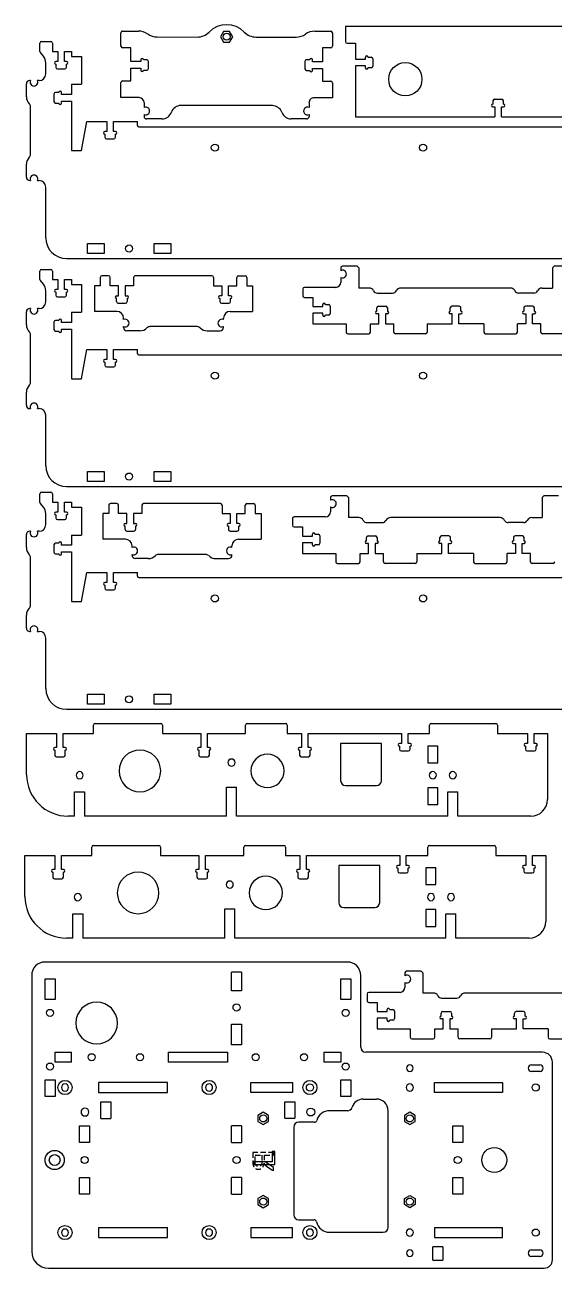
# Model space of a CAD drawing. Header units: millimetres. Extents: x 150 to 1661, y 181 to 1681.
# Drawn here: x 150 to 785, y 181 to 1672 of the extents above; entities that cross this region are included whole.
import ezdxf

# ---------------------------------------------------------------- set-up
doc = ezdxf.new("R2010")
doc.units = ezdxf.units.MM
doc.linetypes.add('HIDDEN', pattern=[9.525, 6.35, -3.175])
doc.layers.get('0').update_dxf_attribs({"color": 253, "lineweight": 70, "true_color": 0x8faf8f})
doc.layers.add('Hidden', color=48, linetype='HIDDEN', lineweight=70, true_color=0x483a05)

msp = doc.modelspace()

# ---------------------------------------------------------------- linework, layer by layer
at = {"color": 48, "lineweight": -3, "true_color": 0x483a05}
for p, q in [((901.7, 1670.2), (534.7, 1670.2)), ((534.7, 1670.2), (534.7, 1652.2)), ((265.2, 1646.8), (265.2, 1662.8)), ((267.2, 1664.8), (286.2, 1664.8)), ((308.8, 1657.8), (356.9, 1657.7)), ((388.5, 1664.4), (384.8, 1658.1)), ((384.8, 1658.1), (388.5, 1651.7)), ((395.8, 1664.4), (388.5, 1664.4)), ((399.5, 1658.1), (395.8, 1664.4)), ((395.8, 1651.7), (399.5, 1658.1)), ((427.4, 1657.7), (475.5, 1657.7)), ((498.2, 1664.6), (517.2, 1664.6)), ((519.2, 1662.6), (519.2, 1646.6)), ((277.2, 1644.8), (267.2, 1644.8)), ((277.2, 1628.2), (277.2, 1644.8)), ((388.5, 1651.7), (395.8, 1651.7)), ((517.2, 1644.6), (507.2, 1644.6)), ((507.2, 1644.6), (507.2, 1628)), ((536.7, 1650.2), (546.7, 1650.2)), ((546.7, 1650.2), (546.7, 1631.1)), ((289.2, 1628.2), (277.2, 1628.2)), ((289.2, 1630.5), (289.2, 1628.2)), ((296.2, 1630.5), (292.4, 1630.5)), ((298.2, 1619.8), (298.2, 1628.5)), ((486.2, 1628.4), (486.2, 1619.7)), ((492, 1630.4), (488.2, 1630.4)), ((495.2, 1628), (495.2, 1630.4)), ((507.2, 1628), (495.2, 1628)), ((546.7, 1631.1), (558.7, 1631.1)), ((558.7, 1631.1), (558.7, 1633.5)), ((561.9, 1633.5), (565.7, 1633.5)), ((567.7, 1631.5), (567.7, 1622.8)), ((277.2, 1620.2), (289.2, 1620.2)), ((277.2, 1605), (277.2, 1620.2)), ((289.2, 1620.2), (289.2, 1617.8)), ((292.4, 1617.8), (296.2, 1617.8)), ((488.2, 1617.7), (492, 1617.7)), ((495.2, 1617.7), (495.2, 1620)), ((495.2, 1620), (507.2, 1620)), ((507.2, 1620), (507.2, 1604.9)), ((558.7, 1623.1), (546.7, 1623.1)), ((546.7, 1623.1), (546.7, 1562)), ((558.7, 1620.8), (558.7, 1623.1)), ((565.7, 1620.8), (561.9, 1620.8)), ((265.1, 1585), (265.2, 1603)), ((267.2, 1605), (277.2, 1605)), ((507.2, 1604.9), (517.2, 1604.9)), ((519.2, 1602.9), (519.1, 1584.9)), ((287.1, 1585), (265.1, 1585)), ((519.1, 1584.9), (497.1, 1584.9)), ((711.8, 1581), (711.8, 1577.2)), ((713.8, 1583), (722.5, 1583)), ((724.5, 1577.2), (724.5, 1581)), ((293.1, 1579), (293.1, 1573.2)), ((447.1, 1575.4), (337.1, 1575.5)), ((491.1, 1578.9), (491.1, 1573.1)), ((711.8, 1574), (714.2, 1574)), ((714.2, 1574), (714.2, 1562)), ((722.2, 1574), (724.5, 1574)), ((722.2, 1562), (722.2, 1574)), ((293.1, 1564.8), (293.1, 1562.5)), ((314.5, 1559.5), (296.1, 1559.5)), ((488.1, 1559.4), (469.7, 1559.4)), ((491.1, 1564.7), (491.1, 1562.4)), ((546.7, 1562), (714.2, 1562)), ((722.2, 1562), (889.7, 1562)), ((529.2, 1380.8), (529.2, 1377.4)), ((548.7, 1382.8), (531.2, 1382.8)), ((548.7, 1382.8), (550.7, 1380.8)), ((550.7, 1380.8), (550.7, 1356.6)), ((783.3, 1380.8), (785.3, 1382.8)), ((783.3, 1380.8), (783.3, 1356.6)), ((802.9, 1382.8), (785.3, 1382.8)), ((240.4, 1359.3), (233.4, 1359.3)), ((233.4, 1359.3), (233.4, 1328.6)), ((240.4, 1369.3), (240.4, 1359.3)), ((250.4, 1371.3), (242.4, 1371.3)), ((252.4, 1359.3), (252.4, 1369.3)), ((262.4, 1359.3), (252.4, 1359.3)), ((262.4, 1347.3), (262.4, 1359.3)), ((280.4, 1359.3), (270.4, 1359.3)), ((270.4, 1359.3), (270.4, 1347.3)), ((280.4, 1369.3), (280.4, 1359.3)), ((374.5, 1371.3), (282.4, 1371.3)), ((376.5, 1369.3), (376.5, 1359.3)), ((376.5, 1359.3), (386.5, 1359.3)), ((386.5, 1359.3), (386.5, 1347.3)), ((394.5, 1359.3), (404.5, 1359.3)), ((394.5, 1347.3), (394.5, 1359.3)), ((404.5, 1359.3), (404.5, 1369.3)), ((406.5, 1371.3), (414.4, 1371.3)), ((416.4, 1369.3), (416.4, 1359.3)), ((416.4, 1359.3), (423.4, 1359.3)), ((423.4, 1359.3), (423.4, 1328.6)), ((523.2, 1357.4), (485.5, 1357.4)), ((529.2, 1369.4), (529.2, 1363.4)), ((260.1, 1347.3), (262.4, 1347.3)), ((260.1, 1340.3), (260.1, 1344.1)), ((270.4, 1347.3), (272.8, 1347.3)), ((272.8, 1344.1), (272.8, 1340.3)), ((386.5, 1347.3), (384.1, 1347.3)), ((384.1, 1344.1), (384.1, 1340.3)), ((396.8, 1347.3), (394.5, 1347.3)), ((396.8, 1340.3), (396.8, 1344.1)), ((483.5, 1355.4), (483.5, 1347.4)), ((485.5, 1345.4), (495.5, 1345.4)), ((495.5, 1345.4), (495.5, 1334.4)), ((563.2, 1356.6), (550.7, 1356.6)), ((573, 1350.6), (591.4, 1350.6)), ((732.8, 1356.6), (601.2, 1356.6)), ((761, 1350.6), (742.6, 1350.6)), ((770.8, 1356.6), (783.3, 1356.6)), ((260.4, 1328.6), (233.4, 1328.6)), ((262.1, 1338.3), (270.8, 1338.3)), ((386.1, 1338.3), (394.8, 1338.3)), ((396.4, 1328.6), (423.4, 1328.6)), ((495.5, 1334.4), (507.5, 1334.4)), ((507.5, 1334.4), (507.5, 1336.8)), ((510.7, 1336.8), (514.5, 1336.8)), ((516.5, 1334.8), (516.5, 1326.1)), ((572.4, 1328.9), (572.4, 1332.7)), ((574.4, 1334.7), (583.1, 1334.7)), ((585.1, 1332.7), (585.1, 1328.9)), ((660.7, 1328.9), (660.7, 1332.7)), ((671.4, 1334.7), (662.7, 1334.7)), ((673.4, 1328.9), (673.4, 1332.7)), ((748.9, 1332.7), (748.9, 1328.9)), ((759.6, 1334.7), (750.9, 1334.7)), ((761.6, 1328.9), (761.6, 1332.7)), ((268.4, 1318.7), (268.4, 1320.6)), ((388.4, 1318.7), (388.4, 1320.6)), ((507.5, 1326.4), (495.5, 1326.4)), ((495.5, 1326.4), (495.5, 1313.7)), ((495.5, 1313.7), (535.5, 1313.7)), ((507.5, 1324.1), (507.5, 1326.4)), ((514.5, 1324.1), (510.7, 1324.1)), ((535.5, 1313.7), (535.5, 1303.7)), ((564.8, 1303.7), (564.8, 1313.7)), ((564.8, 1313.7), (574.8, 1313.7)), ((574.8, 1325.7), (572.4, 1325.7)), ((574.8, 1313.7), (574.8, 1325.7)), ((585.1, 1325.7), (582.8, 1325.7)), ((582.8, 1325.7), (582.8, 1313.7)), ((582.8, 1313.7), (583.3, 1313.7)), ((583.3, 1313.7), (592.8, 1313.7)), ((592.8, 1303.7), (592.8, 1313.7)), ((633, 1313.7), (633, 1303.7)), ((633, 1313.7), (663, 1313.7)), ((663, 1325.7), (660.7, 1325.7)), ((663, 1313.7), (663, 1325.7)), ((671, 1325.7), (673.4, 1325.7)), ((671, 1313.7), (671, 1325.7)), ((701, 1313.7), (671, 1313.7)), ((701, 1313.7), (701, 1303.7)), ((741.2, 1303.7), (741.2, 1313.7)), ((750.7, 1313.7), (741.2, 1313.7)), ((748.9, 1325.7), (751.2, 1325.7)), ((751.2, 1313.7), (750.7, 1313.7)), ((751.2, 1325.7), (751.2, 1313.7)), ((759.2, 1325.7), (761.6, 1325.7)), ((759.2, 1313.7), (759.2, 1325.7)), ((769.2, 1313.7), (759.2, 1313.7)), ((769.2, 1303.7), (769.2, 1313.7)), ((268.4, 1309.3), (268.4, 1310.3)), ((288, 1305.3), (272.4, 1305.3)), ((356.9, 1310.3), (300, 1310.3)), ((368.9, 1305.3), (384.4, 1305.3)), ((388.4, 1309.3), (388.4, 1310.3)), ((537.5, 1301.7), (562.8, 1301.7)), ((631, 1301.7), (594.8, 1301.7)), ((703, 1301.7), (739.2, 1301.7)), ((796.5, 1301.7), (771.2, 1301.7)), ((516.8, 1105.3), (516.8, 1102)), ((536.4, 1107.3), (518.8, 1107.3)), ((536.4, 1107.3), (538.4, 1105.3)), ((538.4, 1105.3), (538.4, 1081.2)), ((770.9, 1105.3), (772.9, 1107.3)), ((770.9, 1105.3), (770.9, 1081.2)), ((790.5, 1107.3), (772.9, 1107.3)), ((250.6, 1096.1), (250.6, 1086.1)), ((260.5, 1098.1), (252.6, 1098.1)), ((262.5, 1086.1), (262.5, 1096.1)), ((290.5, 1096.1), (290.5, 1086.1)), ((384.6, 1098.1), (292.5, 1098.1)), ((386.6, 1096.1), (386.6, 1086.1)), ((414.6, 1086.1), (414.6, 1096.1)), ((416.6, 1098.1), (424.6, 1098.1)), ((426.6, 1096.1), (426.6, 1086.1)), ((516.8, 1094), (516.8, 1088)), ((250.6, 1086.1), (243.6, 1086.1)), ((243.6, 1086.1), (243.6, 1055.4)), ((272.5, 1086.1), (262.5, 1086.1)), ((270.2, 1074.1), (272.5, 1074.1)), ((272.5, 1074.1), (272.5, 1086.1)), ((290.5, 1086.1), (280.5, 1086.1)), ((280.5, 1086.1), (280.5, 1074.1)), ((280.5, 1074.1), (282.9, 1074.1)), ((386.6, 1086.1), (396.6, 1086.1)), ((396.6, 1074.1), (394.3, 1074.1)), ((396.6, 1086.1), (396.6, 1074.1)), ((404.6, 1086.1), (414.6, 1086.1)), ((404.6, 1074.1), (404.6, 1086.1)), ((407, 1074.1), (404.6, 1074.1)), ((426.6, 1086.1), (433.6, 1086.1)), ((433.6, 1086.1), (433.6, 1055.4)), ((471.1, 1080), (471.1, 1072)), ((510.8, 1082), (473.1, 1082)), ((550.8, 1081.2), (538.4, 1081.2)), ((560.6, 1075.2), (579, 1075.2)), ((720.4, 1081.2), (588.8, 1081.2)), ((748.6, 1075.2), (730.2, 1075.2)), ((758.4, 1081.2), (770.9, 1081.2)), ((270.2, 1067.1), (270.2, 1070.9)), ((272.2, 1065.1), (280.9, 1065.1)), ((282.9, 1070.9), (282.9, 1067.1)), ((394.3, 1070.9), (394.3, 1067.1)), ((396.3, 1065.1), (405, 1065.1)), ((407, 1067.1), (407, 1070.9)), ((473.1, 1070), (483.1, 1070)), ((483.1, 1070), (483.1, 1059)), ((483.1, 1059), (495.1, 1059)), ((495.1, 1059), (495.1, 1061.3)), ((498.3, 1061.3), (502.1, 1061.3)), ((504.1, 1059.3), (504.1, 1050.6)), ((562, 1059.3), (570.7, 1059.3)), ((659, 1059.3), (650.3, 1059.3)), ((747.2, 1059.3), (738.5, 1059.3)), ((270.6, 1055.4), (243.6, 1055.4)), ((278.6, 1045.4), (278.6, 1047.4)), ((398.6, 1045.4), (398.6, 1047.4)), ((406.6, 1055.4), (433.6, 1055.4)), ((495.1, 1051), (483.1, 1051)), ((483.1, 1051), (483.1, 1038.3)), ((495.1, 1048.6), (495.1, 1051)), ((502.1, 1048.6), (498.3, 1048.6)), ((560, 1053.5), (560, 1057.3)), ((562.4, 1050.3), (560, 1050.3)), ((562.4, 1038.3), (562.4, 1050.3)), ((572.7, 1050.3), (570.4, 1050.3)), ((570.4, 1050.3), (570.4, 1038.3)), ((572.7, 1057.3), (572.7, 1053.5)), ((648.3, 1053.5), (648.3, 1057.3)), ((650.6, 1050.3), (648.3, 1050.3)), ((650.6, 1038.3), (650.6, 1050.3)), ((658.6, 1050.3), (661, 1050.3)), ((658.6, 1038.3), (658.6, 1050.3)), ((661, 1053.5), (661, 1057.3)), ((736.5, 1057.3), (736.5, 1053.5)), ((736.5, 1050.3), (738.8, 1050.3)), ((738.8, 1050.3), (738.8, 1038.3)), ((746.8, 1050.3), (749.2, 1050.3)), ((746.8, 1038.3), (746.8, 1050.3)), ((749.2, 1053.5), (749.2, 1057.3)), ((278.6, 1036.1), (278.6, 1037.1)), ((298.1, 1032.1), (282.6, 1032.1)), ((367, 1037.1), (310.1, 1037.1)), ((379.1, 1032.1), (394.6, 1032.1)), ((398.6, 1036.1), (398.6, 1037.1)), ((483.1, 1038.3), (523.1, 1038.3)), ((523.1, 1038.3), (523.1, 1028.3)), ((552.4, 1028.3), (552.4, 1038.3)), ((552.4, 1038.3), (562.4, 1038.3)), ((570.4, 1038.3), (570.9, 1038.3)), ((570.9, 1038.3), (580.4, 1038.3)), ((580.4, 1028.3), (580.4, 1038.3)), ((620.6, 1038.3), (620.6, 1028.3)), ((620.6, 1038.3), (650.6, 1038.3)), ((688.6, 1038.3), (658.6, 1038.3)), ((688.6, 1038.3), (688.6, 1028.3)), ((728.8, 1028.3), (728.8, 1038.3)), ((738.3, 1038.3), (728.8, 1038.3)), ((738.8, 1038.3), (738.3, 1038.3)), ((756.8, 1038.3), (746.8, 1038.3)), ((756.8, 1028.3), (756.8, 1038.3)), ((525.1, 1026.3), (550.4, 1026.3)), ((618.6, 1026.3), (582.4, 1026.3)), ((690.6, 1026.3), (726.8, 1026.3)), ((784.1, 1026.3), (758.8, 1026.3)), ((152, 822.4), (188, 822.4)), ((152, 773.1), (152, 822.4)), ((188, 822.4), (188, 805.4)), ((196, 822.4), (232.3, 822.4)), ((196, 805.4), (196, 822.4)), ((232.3, 822.4), (232.3, 832.3)), ((234.3, 834.3), (313, 834.3)), ((315, 832.3), (315, 822.4)), ((315, 822.4), (361, 822.4)), ((361, 822.4), (361, 805.4)), ((369, 822.4), (415, 822.4)), ((369, 805.4), (369, 822.4)), ((415, 822.4), (415, 832.4)), ((417, 834.4), (463, 834.4)), ((465, 832.4), (465, 822.4)), ((465, 822.4), (482, 822.4)), ((482, 822.4), (482, 805.4)), ((490, 822.4), (602, 822.4)), ((490, 805.4), (490, 822.4)), ((602, 822.4), (602, 810.4)), ((610, 822.4), (635.8, 822.4)), ((610, 810.4), (610, 822.4)), ((635.8, 822.4), (635.8, 832.4)), ((637.8, 834.4), (715.3, 834.4)), ((717.3, 832.4), (717.3, 822.4)), ((717.3, 822.4), (753.3, 822.4)), ((753.3, 822.4), (753.3, 810.4)), ((761.3, 822.4), (777.3, 822.4)), ((761.3, 810.4), (761.3, 822.4)), ((777.3, 822.4), (777.3, 743.1)), ((188, 805.4), (185.7, 805.4)), ((198.4, 805.4), (196, 805.4)), ((361, 805.4), (358.7, 805.4)), ((371.4, 805.4), (369, 805.4)), ((482, 805.4), (479.7, 805.4)), ((492.4, 805.4), (490, 805.4)), ((529, 810.2), (529, 765.8)), ((578, 810.2), (529, 810.2)), ((578, 765.8), (578, 810.2)), ((602, 810.4), (599.7, 810.4)), ((599.7, 807.2), (599.7, 803.4)), ((612.4, 810.4), (610, 810.4)), ((612.4, 803.4), (612.4, 807.2)), ((633.7, 807.3), (633.7, 787.3)), ((645.7, 807.3), (633.7, 807.3)), ((645.7, 787.3), (645.7, 807.3)), ((753.3, 810.4), (750.9, 810.4)), ((750.9, 807.2), (750.9, 803.4)), ((763.6, 810.4), (761.3, 810.4)), ((763.6, 803.4), (763.6, 807.2)), ((185.7, 802.2), (185.7, 796.4)), ((187.7, 794.4), (196.4, 794.4)), ((198.4, 796.4), (198.4, 802.2)), ((358.7, 802.2), (358.7, 796.4)), ((360.7, 794.4), (369.4, 794.4)), ((371.4, 796.4), (371.4, 802.2)), ((479.7, 802.2), (479.7, 796.4)), ((481.7, 794.4), (490.4, 794.4)), ((492.4, 796.4), (492.4, 802.2)), ((601.7, 801.4), (610.4, 801.4)), ((752.9, 801.4), (761.6, 801.4)), ((633.7, 787.3), (645.7, 787.3)), ((209.7, 723.1), (209.7, 752.4)), ((209.7, 752.4), (221.7, 752.4)), ((221.7, 752.4), (221.7, 723.1)), ((392, 723.1), (392, 758.1)), ((392, 758.1), (404, 758.1)), ((404, 723.1), (404, 758.1)), ((535, 759.8), (572, 759.8)), ((633.7, 757.3), (633.7, 737.3)), ((645.7, 757.3), (633.7, 757.3)), ((645.7, 737.3), (645.7, 757.3)), ((657.7, 723.1), (657.7, 752.4)), ((657.7, 752.4), (669.7, 752.4)), ((669.7, 723.1), (669.7, 752.4)), ((633.7, 737.3), (645.7, 737.3)), ((209.7, 723.1), (202, 723.1)), ((392, 723.1), (221.7, 723.1)), ((657.7, 723.1), (404, 723.1)), ((757.3, 723.1), (669.7, 723.1)), ((230.2, 676.1), (230.2, 686)), ((232.2, 688), (310.9, 688)), ((312.9, 686), (312.9, 676.1)), ((412.9, 676.1), (412.9, 686.1)), ((414.9, 688.1), (460.9, 688.1)), ((462.9, 686.1), (462.9, 676.1)), ((633.7, 676.1), (633.7, 686.1)), ((635.7, 688.1), (713.2, 688.1)), ((715.2, 686.1), (715.2, 676.1)), ((149.9, 676.1), (185.9, 676.1)), ((149.9, 626.8), (149.9, 676.1)), ((185.9, 676.1), (185.9, 659.1)), ((193.9, 676.1), (230.2, 676.1)), ((193.9, 659.1), (193.9, 676.1)), ((312.9, 676.1), (358.9, 676.1)), ((358.9, 676.1), (358.9, 659.1)), ((366.9, 676.1), (412.9, 676.1)), ((366.9, 659.1), (366.9, 676.1)), ((462.9, 676.1), (479.9, 676.1)), ((479.9, 676.1), (479.9, 659.1)), ((487.9, 676.1), (599.9, 676.1)), ((487.9, 659.1), (487.9, 676.1)), ((599.9, 676.1), (599.9, 664.1)), ((607.9, 676.1), (633.7, 676.1)), ((607.9, 664.1), (607.9, 676.1)), ((715.2, 676.1), (751.2, 676.1)), ((751.2, 676.1), (751.2, 664.1)), ((759.2, 676.1), (775.2, 676.1)), ((759.2, 664.1), (759.2, 676.1)), ((775.2, 676.1), (775.2, 596.8)), ((185.9, 659.1), (183.5, 659.1)), ((196.2, 659.1), (193.9, 659.1)), ((358.9, 659.1), (356.5, 659.1)), ((369.2, 659.1), (366.9, 659.1)), ((479.9, 659.1), (477.6, 659.1)), ((490.3, 659.1), (487.9, 659.1)), ((526.9, 663.9), (526.9, 619.5)), ((575.9, 663.9), (526.9, 663.9)), ((575.9, 619.5), (575.9, 663.9)), ((599.9, 664.1), (597.6, 664.1)), ((597.6, 660.9), (597.6, 657.1)), ((610.3, 664.1), (607.9, 664.1)), ((610.3, 657.1), (610.3, 660.9)), ((631.5, 661), (631.5, 641)), ((643.5, 661), (631.5, 661)), ((643.5, 641), (643.5, 661)), ((751.2, 664.1), (748.8, 664.1)), ((748.8, 660.9), (748.8, 657.1)), ((761.5, 664.1), (759.2, 664.1)), ((761.5, 657.1), (761.5, 660.9)), ((183.5, 655.9), (183.5, 650.1)), ((185.5, 648.1), (194.2, 648.1)), ((196.2, 650.1), (196.2, 655.9)), ((356.5, 655.9), (356.5, 650.1)), ((358.5, 648.1), (367.2, 648.1)), ((369.2, 650.1), (369.2, 655.9)), ((477.6, 655.9), (477.6, 650.1)), ((479.6, 648.1), (488.3, 648.1)), ((490.3, 650.1), (490.3, 655.9)), ((599.6, 655.1), (608.3, 655.1)), ((750.8, 655.1), (759.5, 655.1)), ((631.5, 641), (643.5, 641)), ((389.9, 576.8), (389.9, 611.8)), ((389.9, 611.8), (401.9, 611.8)), ((401.9, 576.8), (401.9, 611.8)), ((532.9, 613.5), (569.9, 613.5)), ((207.5, 576.8), (207.5, 606.2)), ((207.5, 606.2), (219.5, 606.2)), ((219.5, 606.2), (219.5, 576.8)), ((631.5, 611), (631.5, 591)), ((643.5, 611), (631.5, 611)), ((643.5, 591), (643.5, 611)), ((655.5, 576.8), (655.5, 606.2)), ((655.5, 606.2), (667.5, 606.2)), ((667.5, 576.8), (667.5, 606.2)), ((631.5, 591), (643.5, 591)), ((207.5, 576.8), (199.9, 576.8)), ((389.9, 576.8), (219.5, 576.8)), ((655.5, 576.8), (401.9, 576.8)), ((755.2, 576.8), (667.5, 576.8)), ((537.1, 548.2), (174.1, 548.2)), ((625.9, 537.1), (608.3, 537.1)), ((625.9, 537.1), (627.9, 535.1)), ((158.1, 532.2), (158.1, 201)), ((174.1, 503.2), (174.1, 528.2)), ((174.1, 528.2), (186.1, 528.2)), ((186.1, 528.2), (186.1, 503.2)), ((398.1, 513.7), (398.1, 536.2)), ((410.1, 536.2), (398.1, 536.2)), ((410.1, 536.2), (410.1, 513.7)), ((529.1, 503.2), (529.1, 528.2)), ((529.1, 528.2), (541.1, 528.2)), ((541.1, 528.2), (541.1, 503.2)), ((553.1, 446), (553.1, 532.2)), ((606.3, 535.1), (606.3, 531.8)), ((606.3, 523.8), (606.3, 517.8)), ((627.9, 535.1), (627.9, 511)), ((410.1, 513.7), (398.1, 513.7)), ((560.7, 509.8), (560.7, 501.8)), ((600.3, 511.8), (562.7, 511.8)), ((640.4, 511), (627.9, 511)), ((810, 511), (678.4, 511)), ((186.1, 503.2), (174.1, 503.2)), ((541.1, 503.2), (529.1, 503.2)), ((562.7, 499.8), (572.7, 499.8)), ((572.7, 499.8), (572.7, 488.8)), ((650.2, 505), (668.6, 505)), ((572.7, 488.8), (584.7, 488.8)), ((584.7, 480.8), (572.7, 480.8)), ((572.7, 480.8), (572.7, 468)), ((584.7, 488.8), (584.7, 491.1)), ((584.7, 478.4), (584.7, 480.8)), ((587.9, 491.1), (591.7, 491.1)), ((591.7, 478.4), (587.9, 478.4)), ((593.7, 489.1), (593.7, 480.4)), ((649.6, 483.2), (649.6, 487)), ((652, 480), (649.6, 480)), ((651.6, 489), (660.3, 489)), ((652, 468), (652, 480)), ((662.3, 480), (660, 480)), ((660, 480), (660, 468)), ((662.3, 487), (662.3, 483.2)), ((737.8, 483.2), (737.8, 487)), ((740.2, 480), (737.8, 480)), ((748.5, 489), (739.8, 489)), ((740.2, 468), (740.2, 480)), ((748.2, 480), (750.5, 480)), ((748.2, 468), (748.2, 480)), ((750.5, 483.2), (750.5, 487)), ((398.1, 448.7), (398.1, 473.7)), ((398.1, 473.7), (410.1, 473.7)), ((410.1, 473.7), (410.1, 448.7)), ((572.7, 468), (612.7, 468)), ((612.7, 468), (612.7, 458)), ((642, 458), (642, 468)), ((642, 468), (652, 468)), ((660, 468), (660.5, 468)), ((660.5, 468), (670, 468)), ((670, 458), (670, 468)), ((710.2, 468), (710.2, 458)), ((710.2, 468), (740.2, 468)), ((778.2, 468), (748.2, 468)), ((778.2, 468), (778.2, 458)), ((410.1, 448.7), (398.1, 448.7)), ((614.7, 456), (640, 456)), ((708.2, 456), (672, 456)), ((780.2, 456), (816.4, 456)), ((186.1, 428), (186.1, 440)), ((186.1, 440), (206.1, 440)), ((206.1, 428), (206.1, 440)), ((322.1, 440), (322.1, 428)), ((322.1, 440), (393.1, 440)), ((393.1, 440), (393.1, 428)), ((509.1, 440), (529.1, 440)), ((509.1, 428), (509.1, 440)), ((529.1, 440), (529.1, 428)), ((771.3, 440), (559.1, 440)), ((206.1, 428), (186.1, 428)), ((393.1, 428), (322.1, 428)), ((529.1, 428), (509.1, 428)), ((758.1, 425), (768.1, 425)), ((783.3, 191), (783.3, 428)), ((174.1, 406.8), (186.1, 406.8)), ((174.1, 386.8), (174.1, 406.8)), ((186.1, 406.8), (186.1, 386.8)), ((238.4, 403.7), (238.4, 391.7)), ((321.1, 403.7), (238.4, 403.7)), ((321.1, 391.7), (321.1, 403.7)), ((421.1, 403.7), (471.1, 403.7)), ((421.1, 391.7), (421.1, 403.7)), ((471.1, 403.7), (471.1, 391.7)), ((529.1, 386.8), (529.1, 406.8)), ((529.1, 406.8), (541.1, 406.8)), ((541.1, 406.8), (541.1, 386.8)), ((641.8, 391.7), (641.8, 403.7)), ((641.8, 403.7), (723.3, 403.7)), ((723.3, 403.7), (723.3, 391.7)), ((768.1, 417), (758.1, 417)), ((238.4, 391.7), (321.1, 391.7)), ((471.1, 391.7), (421.1, 391.7)), ((723.3, 391.7), (641.8, 391.7)), ((186.1, 386.8), (174.1, 386.8)), ((241.3, 380.4), (253.3, 380.4)), ((241.3, 360.7), (241.3, 380.4)), ((253.3, 380.4), (253.3, 360.7)), ((461.9, 380.4), (473.9, 380.4)), ((461.9, 360.9), (461.9, 380.4)), ((473.9, 380.4), (473.9, 360.9)), ((541.1, 386.8), (529.1, 386.8)), ((556.1, 383.8), (572.1, 383.8)), ((241.3, 360.7), (253.3, 360.7)), ((436.1, 368), (429.8, 364.3)), ((429.8, 364.3), (429.8, 357)), ((442.5, 364.3), (436.1, 368)), ((442.5, 357), (442.5, 364.3)), ((461.9, 360.9), (473.9, 360.9)), ((537.1, 369.8), (515.7, 369.8)), ((586.1, 230), (586.1, 369.8)), ((612.1, 368), (605.7, 364.3)), ((605.7, 364.3), (605.7, 357)), ((618.4, 364.3), (612.1, 368)), ((618.4, 357), (618.4, 364.3)), ((215.7, 331.7), (215.7, 351.7)), ((215.7, 351.7), (227.7, 351.7)), ((227.7, 351.7), (227.7, 331.7)), ((398.1, 331.7), (398.1, 351.7)), ((410.1, 351.7), (398.1, 351.7)), ((410.1, 351.7), (410.1, 331.7)), ((429.8, 357), (436.1, 353.3)), ((436.1, 353.3), (442.5, 357)), ((472.7, 350.1), (472.7, 245.1)), ((497.5, 356.1), (478.7, 356.1)), ((605.7, 357), (612.1, 353.3)), ((612.1, 353.3), (618.4, 357)), ((663.7, 331.7), (663.7, 351.7)), ((663.7, 351.7), (675.7, 351.7)), ((675.7, 351.7), (675.7, 331.7)), ((227.7, 331.7), (215.7, 331.7)), ((398.1, 331.7), (410.1, 331.7)), ((675.7, 331.7), (663.7, 331.7)), ((446.9, 321), (446.9, 308.6)), ((449.9, 321), (446.9, 321)), ((449.9, 305.3), (449.9, 321)), ((424.9, 308.6), (424.9, 305.3)), ((446.9, 308.6), (424.9, 308.6)), ((424.9, 305.3), (449.9, 305.3)), ((215.7, 269.7), (215.7, 289.7)), ((215.7, 289.7), (227.7, 289.7)), ((227.7, 289.7), (227.7, 269.7)), ((398.1, 269.7), (398.1, 289.7)), ((410.1, 289.7), (398.1, 289.7)), ((410.1, 289.7), (410.1, 269.7)), ((663.7, 269.7), (663.7, 289.7)), ((663.7, 289.7), (675.7, 289.7)), ((675.7, 289.7), (675.7, 269.7)), ((227.7, 269.7), (215.7, 269.7)), ((398.1, 269.7), (410.1, 269.7)), ((675.7, 269.7), (663.7, 269.7)), ((436.1, 268.2), (429.8, 264.5)), ((429.8, 264.5), (429.8, 257.2)), ((429.8, 257.2), (436.1, 253.5)), ((442.5, 264.5), (436.1, 268.2)), ((436.1, 253.5), (442.5, 257.2)), ((442.5, 257.2), (442.5, 264.5)), ((605.7, 264.5), (612.1, 268.2)), ((605.7, 257.2), (605.7, 264.5)), ((612.1, 253.5), (605.7, 257.2)), ((612.1, 268.2), (618.4, 264.5)), ((618.4, 257.2), (612.1, 253.5)), ((618.4, 264.5), (618.4, 257.2)), ((478.7, 239.1), (497.1, 239.1)), ((238.4, 229.7), (238.4, 217.7)), ((238.4, 229.7), (321.1, 229.7)), ((321.1, 217.7), (321.1, 229.7)), ((421.1, 229.7), (421.1, 217.7)), ((421.1, 229.7), (471.1, 229.7)), ((471.1, 217.7), (471.1, 229.7)), ((515.7, 224), (580.1, 224)), ((641.8, 229.7), (641.8, 217.7)), ((641.8, 229.7), (723.3, 229.7)), ((723.3, 217.7), (723.3, 229.7)), ((238.4, 217.7), (321.1, 217.7)), ((421.1, 217.7), (471.1, 217.7)), ((641.8, 217.7), (723.3, 217.7)), ((651.7, 206.6), (639.7, 206.6)), ((639.7, 190.6), (639.7, 206.6)), ((651.7, 206.6), (651.7, 190.6)), ((758.1, 203), (768.1, 203)), ((768.1, 195), (758.1, 195)), ((178.1, 181), (773.3, 181)), ((639.7, 190.6), (651.7, 190.6))]:
    msp.add_line(p, q, dxfattribs=at)
at = {"color": 158, "lineweight": -3, "true_color": 0x052648}
for p, q in [((168, 1640.3), (168, 1650.5)), ((170, 1652.5), (181, 1652.5)), ((183, 1650.5), (183, 1640.5)), ((183, 1640.5), (189.4, 1640.5)), ((189.4, 1640.5), (189.4, 1628.5)), ((197.4, 1640.5), (205.8, 1640.5)), ((197.4, 1628.5), (197.4, 1640.5)), ((205.8, 1640.5), (205.8, 1634.5)), ((172.2, 1634.6), (168.5, 1639)), ((175, 1613.5), (175, 1626.8)), ((189.4, 1628.5), (187.1, 1628.5)), ((199.8, 1628.5), (197.4, 1628.5)), ((205.8, 1634.5), (217.8, 1634.5)), ((217.8, 1634.5), (217.8, 1601)), ((187.1, 1625.3), (187.1, 1621.5)), ((189.1, 1619.5), (197.8, 1619.5)), ((199.8, 1621.5), (199.8, 1625.3)), ((151.7, 1586), (151.7, 1601.5)), ((156.7, 1605.5), (155.7, 1605.5)), ((167, 1605.5), (165.1, 1605.5)), ((205.8, 1601), (205.8, 1588.9)), ((205.8, 1601), (217.8, 1601)), ((184.8, 1589.2), (184.8, 1580.5)), ((190.6, 1591.2), (186.8, 1591.2)), ((193.8, 1588.9), (193.8, 1591.2)), ((205.8, 1588.9), (193.8, 1588.9)), ((193.8, 1580.9), (205.8, 1580.9)), ((193.8, 1578.5), (193.8, 1580.9)), ((205.8, 1580.9), (205.8, 1521.4)), ((156.7, 1517.1), (156.7, 1574)), ((186.8, 1578.5), (190.6, 1578.5)), ((217.9, 1521.4), (224.3, 1556.4)), ((224.3, 1556.4), (248.4, 1556.4)), ((248.4, 1556.4), (248.4, 1544.4)), ((256.4, 1556.4), (285, 1556.4)), ((256.4, 1544.4), (256.4, 1556.4)), ((285, 1551.6), (285, 1556.4)), ((248.4, 1544.4), (246, 1544.4)), ((246, 1541.2), (246, 1537.4)), ((258.7, 1544.4), (256.4, 1544.4)), ((258.7, 1537.4), (258.7, 1541.2)), ((286.6, 1550), (1219.3, 1550)), ((205.8, 1521.4), (217.9, 1521.4)), ((248, 1535.4), (256.7, 1535.4)), ((151.7, 1489.5), (151.7, 1505)), ((155.7, 1485.5), (156.7, 1485.5)), ((165.1, 1485.5), (167, 1485.5)), ((175, 1417), (175, 1477.5)), ((225, 1410), (245, 1410)), ((225, 1398), (225, 1410)), ((245, 1410), (245, 1398)), ((305, 1398), (305, 1410)), ((305, 1410), (325, 1410)), ((325, 1410), (325, 1398)), ((200, 1392), (1305.8, 1392)), ((245, 1398), (225, 1398)), ((325, 1398), (305, 1398)), ((168, 1366.8), (168, 1377)), ((170, 1379), (181, 1379)), ((183, 1377), (183, 1367)), ((172.2, 1361.1), (168.5, 1365.5)), ((183, 1367), (189.4, 1367)), ((189.4, 1367), (189.4, 1355)), ((197.4, 1367), (205.8, 1367)), ((197.4, 1355), (197.4, 1367)), ((205.8, 1367), (205.8, 1361)), ((205.8, 1361), (217.8, 1361)), ((217.8, 1361), (217.8, 1327.5)), ((175, 1340), (175, 1353.4)), ((189.4, 1355), (187.1, 1355)), ((187.1, 1351.8), (187.1, 1348)), ((189.1, 1346), (197.8, 1346)), ((199.8, 1355), (197.4, 1355)), ((199.8, 1348), (199.8, 1351.8)), ((151.7, 1312.5), (151.7, 1328)), ((156.7, 1332), (155.7, 1332)), ((167, 1332), (165.1, 1332)), ((205.8, 1327.5), (205.8, 1315.4)), ((205.8, 1327.5), (217.8, 1327.5)), ((184.8, 1315.7), (184.8, 1307)), ((190.6, 1317.7), (186.8, 1317.7)), ((193.8, 1315.4), (193.8, 1317.7)), ((205.8, 1315.4), (193.8, 1315.4)), ((156.7, 1243.6), (156.7, 1300.5)), ((186.8, 1305), (190.6, 1305)), ((193.8, 1307.4), (205.8, 1307.4)), ((193.8, 1305), (193.8, 1307.4)), ((205.8, 1307.4), (205.8, 1247.9)), ((217.9, 1247.9), (224.3, 1282.9)), ((224.3, 1282.9), (248.4, 1282.9)), ((248.4, 1282.9), (248.4, 1270.9)), ((256.4, 1282.9), (285, 1282.9)), ((256.4, 1270.9), (256.4, 1282.9)), ((285, 1278.1), (285, 1282.9)), ((248.4, 1270.9), (246, 1270.9)), ((246, 1267.7), (246, 1263.9)), ((258.7, 1270.9), (256.4, 1270.9)), ((258.7, 1263.9), (258.7, 1267.7)), ((286.6, 1276.5), (1219.3, 1276.5)), ((248, 1261.9), (256.7, 1261.9)), ((205.8, 1247.9), (217.9, 1247.9)), ((151.7, 1216), (151.7, 1231.6)), ((155.7, 1212), (156.7, 1212)), ((165.1, 1212), (167, 1212)), ((175, 1143.5), (175, 1204)), ((225, 1136.5), (245, 1136.5)), ((225, 1124.5), (225, 1136.5)), ((245, 1136.5), (245, 1124.5)), ((305, 1124.5), (305, 1136.5)), ((305, 1136.5), (325, 1136.5)), ((325, 1136.5), (325, 1124.5)), ((200, 1118.5), (1305.8, 1118.5)), ((245, 1124.5), (225, 1124.5)), ((325, 1124.5), (305, 1124.5)), ((168, 1099.5), (168, 1109.8)), ((170, 1111.8), (181, 1111.8)), ((183, 1109.8), (183, 1099.8)), ((172.2, 1093.8), (168.5, 1098.2)), ((183, 1099.8), (189.4, 1099.8)), ((189.4, 1099.8), (189.4, 1087.8)), ((197.4, 1099.8), (205.8, 1099.8)), ((197.4, 1087.8), (197.4, 1099.8)), ((205.8, 1099.8), (205.8, 1093.8)), ((205.8, 1093.8), (217.8, 1093.8)), ((217.8, 1093.8), (217.8, 1060.2)), ((175, 1072.8), (175, 1086.1)), ((189.4, 1087.8), (187.1, 1087.8)), ((187.1, 1084.6), (187.1, 1080.8)), ((189.1, 1078.8), (197.8, 1078.8)), ((199.8, 1087.8), (197.4, 1087.8)), ((199.8, 1080.8), (199.8, 1084.6)), ((151.7, 1045.3), (151.7, 1060.8)), ((156.7, 1064.8), (155.7, 1064.8)), ((167, 1064.8), (165.1, 1064.8)), ((205.8, 1060.2), (205.8, 1048.1)), ((205.8, 1060.2), (217.8, 1060.2)), ((184.8, 1048.5), (184.8, 1039.8)), ((190.6, 1050.5), (186.8, 1050.5)), ((193.8, 1048.1), (193.8, 1050.5)), ((205.8, 1048.1), (193.8, 1048.1)), ((156.7, 976.3), (156.7, 1033.2)), ((186.8, 1037.8), (190.6, 1037.8)), ((193.8, 1040.1), (205.8, 1040.1)), ((193.8, 1037.8), (193.8, 1040.1)), ((205.8, 1040.1), (205.8, 980.6)), ((217.9, 980.6), (224.3, 1015.6)), ((224.3, 1015.6), (248.4, 1015.6)), ((248.4, 1015.6), (248.4, 1003.6)), ((256.4, 1015.6), (285, 1015.6)), ((256.4, 1003.6), (256.4, 1015.6)), ((285, 1010.9), (285, 1015.6)), ((248.4, 1003.6), (246, 1003.6)), ((246, 1000.4), (246, 996.6)), ((258.7, 1003.6), (256.4, 1003.6)), ((258.7, 996.6), (258.7, 1000.4)), ((286.6, 1009.3), (1219.3, 1009.3)), ((248, 994.6), (256.7, 994.6)), ((205.8, 980.6), (217.9, 980.6)), ((151.7, 948.8), (151.7, 964.3)), ((155.7, 944.8), (156.7, 944.8)), ((165.1, 944.8), (167, 944.8)), ((175, 876.3), (175, 936.8)), ((225, 869.3), (245, 869.3)), ((225, 857.3), (225, 869.3)), ((245, 869.3), (245, 857.3)), ((305, 857.3), (305, 869.3)), ((305, 869.3), (325, 869.3)), ((325, 869.3), (325, 857.3)), ((200, 851.3), (1305.8, 851.3)), ((245, 857.3), (225, 857.3)), ((325, 857.3), (305, 857.3))]:
    msp.add_line(p, q, dxfattribs=at)
at = {"color": 48, "lineweight": -3, "true_color": 0x483a05}
for centre, radius in [((392.2, 1658.1), 4.25), ((606.7, 1607), 20), ((404.1, 493.7), 4.25), ((180.1, 487.2), 4.25), ((535.1, 487.2), 4.25), ((230.1, 434), 4.25), ((288.1, 434), 4.25), ((427.1, 434), 4.25), ((485.1, 434), 4.25), ((180.1, 422.8), 4.25), ((535.1, 422.8), 4.25), ((198.1, 397.7), 8.5), ((371.1, 397.7), 8.5), ((492.1, 397.7), 8.5), ((492.1, 397.7), 4.25), ((763.3, 397.7), 4.25), ((493.1, 368.3), 4.76), ((436.1, 360.6), 4.25), ((612.1, 360.6), 4.25), ((185.7, 310.7), 11.5), ((185.7, 310.7), 6.5), ((221.7, 310.7), 4.25), ((404.1, 310.7), 4.25), ((669.7, 310.7), 4.25), ((713.5, 310.7), 15), ((436.1, 260.9), 4.25), ((612.1, 260.9), 4.25), ((198.1, 223.7), 8.5), ((371.1, 223.7), 8.5), ((492.1, 223.7), 8.5), ((763.3, 223.7), 4.25)]:
    msp.add_circle(centre, radius, dxfattribs=at)
at = {"color": 158, "lineweight": -3, "true_color": 0x052648}
for centre in [(378, 1525), (628, 1525), (275, 1404), (378, 1251.5), (628, 1251.5), (275, 1130.5), (378, 984.3), (628, 984.3), (275, 863.3)]:
    msp.add_circle(centre, 4.25, dxfattribs=at)
at = {"color": 48, "lineweight": -3, "true_color": 0x483a05, "extrusion": (-3.44638e-15, -2.49196e-15, -1)}
for centre, radius in [((-288, 777.4), 25), ((-398, 787.4), 4.25), ((-441.2, 777.4), 20), ((-215.7, 772.3), 4.25), ((-639.7, 772.3), 4.25), ((-663.7, 772.3), 4.25), ((-285.9, 631.1), 25), ((-395.9, 641.1), 4.25), ((-439.1, 631.1), 20), ((-213.5, 626), 4.25), ((-637.5, 626), 4.25), ((-661.5, 626), 4.25)]:
    msp.add_circle(centre, radius, dxfattribs=at)
at = {"color": 48, "lineweight": -3, "true_color": 0x483a05, "extrusion": (4.51028e-17, -2.55319e-15, -1)}
for centre, radius in [((-236.1, 475), 25), ((-612.1, 421), 4), ((-198.1, 397.7), 4.25), ((-371.1, 397.7), 4.25), ((-612.1, 397.7), 4.25), ((-198.1, 223.7), 4.25), ((-371.1, 223.7), 4.25), ((-492.1, 223.7), 4.25), ((-612.1, 223.7), 4.25), ((-612.1, 199), 4)]:
    msp.add_circle(centre, radius, dxfattribs=at)
at = {"color": 48, "lineweight": -3, "true_color": 0x483a05, "extrusion": (4.51028e-17, -4.55528e-16, -1)}
msp.add_circle((-222.1, 368.3), 4.76, dxfattribs=at)
at = {"color": 48, "lineweight": -3, "true_color": 0x483a05}
for centre, radius, start, end in [((392.2, 1642.3), 30, 45.1154, 134.8151), ((267.2, 1662.8), 2, 89.9652, 179.9652), ((286.2, 1644.8), 20, 55.5472, 89.9652), ((308.8, 1677.8), 20, 235.5472, 269.9652), ((356.9, 1677.7), 20, 269.9652, 314.8151), ((427.4, 1677.7), 20, 225.1154, 269.9652), ((475.6, 1677.7), 20, 269.9652, 304.3832), ((498.1, 1644.6), 20, 89.9652, 124.3832), ((517.2, 1662.6), 2, 359.9652, 89.9652), ((267.2, 1646.8), 2, 179.9652, 269.9652), ((517.2, 1646.6), 2, 269.9652, 359.9652), ((536.7, 1652.2), 2, 180, 270), ((290.8, 1630.5), 1.6, 359.9652, 179.9652), ((296.2, 1628.5), 2, 359.9652, 89.9652), ((488.2, 1628.4), 2, 89.9652, 179.9652), ((493.6, 1630.4), 1.6, 359.9652, 179.9652), ((560.3, 1633.5), 1.6, 360, 180), ((565.7, 1631.5), 2, 360, 90), ((290.8, 1617.8), 1.6, 179.9652, 359.9652), ((296.2, 1619.8), 2, 269.9652, 359.9652), ((488.2, 1619.7), 2, 179.9652, 269.9652), ((493.6, 1617.7), 1.6, 179.9652, 359.9652), ((560.3, 1620.8), 1.6, 180, 360), ((565.7, 1622.8), 2, 270, 0), ((267.2, 1603), 2, 89.9652, 179.9652), ((517.2, 1602.9), 2, 359.9652, 89.9652), ((287.1, 1579), 6, 359.9652, 89.9652), ((497.1, 1578.9), 6, 89.9652, 179.9652), ((713.8, 1581), 2, 90, 180), ((722.5, 1581), 2, 360, 90), ((295.1, 1569), 4.64, 244.3903, 115.5402), ((314.5, 1571.5), 12, 269.9652, 340.4939), ((469.8, 1571.4), 12, 199.4366, 269.9652), ((489.1, 1568.9), 4.64, 64.3903, 295.5402), ((711.8, 1575.6), 1.6, 90, 270), ((724.5, 1575.6), 1.6, 270, 90), ((296.1, 1562.5), 3, 179.9652, 269.9652), ((488.1, 1562.4), 3, 269.9652, 359.9652), ((531.2, 1380.8), 2, 90, 180), ((531.5, 1373.4), 4.64, 239.5703, 120.4297), ((242.4, 1369.3), 2, 90, 180), ((250.4, 1369.3), 2, 360, 90), ((282.4, 1369.3), 2, 90, 180), ((374.5, 1369.3), 2, 360, 90), ((406.5, 1369.3), 2, 90, 180), ((414.4, 1369.3), 2, 360, 90), ((485.5, 1355.4), 2, 90, 180), ((523.2, 1363.4), 6, 270, 360), ((260.1, 1345.7), 1.6, 90, 270), ((272.8, 1345.7), 1.6, 270, 90), ((384.1, 1345.7), 1.6, 90, 270), ((396.8, 1345.7), 1.6, 270, 90), ((485.5, 1347.4), 2, 180, 270), ((563.2, 1350.6), 6, 26.8136, 90), ((573, 1355.6), 5, 206.8136, 270), ((591.4, 1355.6), 5, 270, 333.1864), ((601.2, 1350.6), 6, 90, 153.1864), ((732.8, 1350.6), 6, 26.8136, 90), ((742.6, 1355.6), 5, 206.8136, 270), ((761, 1355.6), 5, 270, 333.1864), ((770.8, 1350.6), 6, 90, 153.1864), ((262.1, 1340.3), 2, 180, 270), ((260.4, 1320.6), 8, 0, 90), ((270.8, 1340.3), 2, 270, 0), ((386.1, 1340.3), 2, 180, 270), ((396.4, 1320.6), 8, 90, 180), ((394.8, 1340.3), 2, 270, 0), ((509.1, 1336.8), 1.6, 360, 180), ((514.5, 1334.8), 2, 360, 90), ((572.4, 1327.3), 1.6, 90, 270), ((574.4, 1332.7), 2, 90, 180), ((583.1, 1332.7), 2, 360, 90), ((585.1, 1327.3), 1.6, 270, 90), ((660.7, 1327.3), 1.6, 90, 270), ((662.7, 1332.7), 2, 90, 180), ((671.4, 1332.7), 2, 360, 90), ((673.4, 1327.3), 1.6, 270, 90), ((748.9, 1327.3), 1.6, 90, 270), ((750.9, 1332.7), 2, 90, 180), ((759.6, 1332.7), 2, 360, 90), ((761.6, 1327.3), 1.6, 270, 90), ((270.4, 1314.5), 4.64, 244.4668, 115.5332), ((386.4, 1314.5), 4.64, 64.4668, 295.5332), ((509.1, 1324.1), 1.6, 180, 360), ((514.5, 1326.1), 2, 270, 0), ((272.4, 1309.3), 4, 180, 270), ((288, 1317.3), 12, 270, 315.0991), ((300, 1305.3), 5, 90, 135.0991), ((356.9, 1305.3), 5, 44.9009, 90), ((368.9, 1317.3), 12, 224.9009, 270), ((384.4, 1309.3), 4, 270, 360), ((537.5, 1303.7), 2, 180, 270), ((562.8, 1303.7), 2, 270, 360), ((594.8, 1303.7), 2, 180, 270), ((631, 1303.7), 2, 270, 360), ((703, 1303.7), 2, 180, 270), ((739.2, 1303.7), 2, 270, 0), ((771.2, 1303.7), 2, 180, 270), ((518.8, 1105.3), 2, 90, 180), ((252.6, 1096.1), 2, 90, 180), ((260.5, 1096.1), 2, 360, 90), ((292.5, 1096.1), 2, 90, 180), ((384.6, 1096.1), 2, 360, 90), ((416.6, 1096.1), 2, 90, 180), ((424.6, 1096.1), 2, 360, 90), ((519.1, 1098), 4.64, 239.5703, 120.4297), ((270.2, 1072.5), 1.6, 90, 270), ((282.9, 1072.5), 1.6, 270, 90), ((394.3, 1072.5), 1.6, 90, 270), ((407, 1072.5), 1.6, 270, 90), ((473.1, 1080), 2, 90, 180), ((510.8, 1088), 6, 270, 360), ((550.8, 1075.2), 6, 26.8136, 90), ((560.6, 1080.2), 5, 206.8136, 270), ((579, 1080.2), 5, 270, 333.1864), ((588.8, 1075.2), 6, 90, 153.1864), ((720.4, 1075.2), 6, 26.8136, 90), ((730.2, 1080.2), 5, 206.8136, 270), ((748.6, 1080.2), 5, 270, 333.1864), ((758.4, 1075.2), 6, 90, 153.1864), ((272.2, 1067.1), 2, 180, 270), ((280.9, 1067.1), 2, 270, 0), ((396.3, 1067.1), 2, 180, 270), ((405, 1067.1), 2, 270, 0), ((473.1, 1072), 2, 180, 270), ((496.7, 1061.3), 1.6, 360, 180), ((502.1, 1059.3), 2, 360, 90), ((562, 1057.3), 2, 90, 180), ((570.7, 1057.3), 2, 360, 90), ((650.3, 1057.3), 2, 90, 180), ((659, 1057.3), 2, 360, 90), ((738.5, 1057.3), 2, 90, 180), ((747.2, 1057.3), 2, 360, 90), ((270.6, 1047.4), 8, 0, 90), ((280.6, 1041.3), 4.64, 244.4668, 115.5332), ((396.6, 1041.3), 4.64, 64.4668, 295.5332), ((406.6, 1047.4), 8, 90, 180), ((496.7, 1048.6), 1.6, 180, 360), ((502.1, 1050.6), 2, 270, 0), ((560, 1051.9), 1.6, 90, 270), ((572.7, 1051.9), 1.6, 270, 90), ((648.3, 1051.9), 1.6, 90, 270), ((661, 1051.9), 1.6, 270, 90), ((736.5, 1051.9), 1.6, 90, 270), ((749.2, 1051.9), 1.6, 270, 90), ((282.6, 1036.1), 4, 180, 270), ((298.1, 1044.1), 12, 270, 315.0991), ((310.1, 1032.1), 5, 90, 135.0991), ((367, 1032.1), 5, 44.9009, 90), ((379.1, 1044.1), 12, 224.9009, 270), ((394.6, 1036.1), 4, 270, 360), ((525.1, 1028.3), 2, 180, 270), ((550.4, 1028.3), 2, 270, 360), ((582.4, 1028.3), 2, 180, 270), ((618.6, 1028.3), 2, 270, 360), ((690.6, 1028.3), 2, 180, 270), ((726.8, 1028.3), 2, 270, 0), ((758.8, 1028.3), 2, 180, 270), ((784.1, 1028.3), 2, 270, 0), ((234.3, 832.3), 2, 90, 180), ((313, 832.3), 2, 0, 90), ((417, 832.4), 2, 90, 180), ((463, 832.4), 2, 0, 90), ((637.8, 832.4), 2, 90, 180), ((715.3, 832.4), 2, 360, 90), ((185.7, 803.8), 1.6, 90, 270), ((198.4, 803.8), 1.6, 270, 90), ((358.7, 803.8), 1.6, 90, 270), ((371.4, 803.8), 1.6, 270, 90), ((479.7, 803.8), 1.6, 90, 270), ((492.4, 803.8), 1.6, 270, 90), ((599.7, 808.8), 1.6, 90, 270), ((612.4, 808.8), 1.6, 270, 90), ((750.9, 808.8), 1.6, 90, 270), ((763.6, 808.8), 1.6, 270, 90), ((187.7, 796.4), 2, 180, 270), ((196.4, 796.4), 2, 270, 360), ((360.7, 796.4), 2, 180, 270), ((369.4, 796.4), 2, 270, 360), ((481.7, 796.4), 2, 180, 270), ((490.4, 796.4), 2, 270, 360), ((601.7, 803.4), 2, 180, 270), ((610.4, 803.4), 2, 270, 0), ((752.9, 803.4), 2, 180, 270), ((761.6, 803.4), 2, 270, 0), ((202, 773.1), 50, 180, 270), ((535, 765.8), 6, 180, 270), ((572, 765.8), 6, 270, 360), ((757.3, 743.1), 20, 270, 360), ((232.2, 686), 2, 90, 180), ((310.9, 686), 2, 0, 90), ((414.9, 686.1), 2, 90, 180), ((460.9, 686.1), 2, 0, 90), ((635.7, 686.1), 2, 90, 180), ((713.2, 686.1), 2, 360, 90), ((183.5, 657.5), 1.6, 90, 270), ((196.2, 657.5), 1.6, 270, 90), ((356.5, 657.5), 1.6, 90, 270), ((369.2, 657.5), 1.6, 270, 90), ((477.6, 657.5), 1.6, 90, 270), ((490.3, 657.5), 1.6, 270, 90), ((597.6, 662.5), 1.6, 90, 270), ((599.6, 657.1), 2, 180, 270), ((608.3, 657.1), 2, 270, 0), ((610.3, 662.5), 1.6, 270, 90), ((748.8, 662.5), 1.6, 90, 270), ((750.8, 657.1), 2, 180, 270), ((759.5, 657.1), 2, 270, 0), ((761.5, 662.5), 1.6, 270, 90), ((185.5, 650.1), 2, 180, 270), ((194.2, 650.1), 2, 270, 360), ((358.5, 650.1), 2, 180, 270), ((367.2, 650.1), 2, 270, 360), ((479.6, 650.1), 2, 180, 270), ((488.3, 650.1), 2, 270, 360), ((199.9, 626.8), 50, 180, 270), ((532.9, 619.5), 6, 180, 270), ((569.9, 619.5), 6, 270, 360), ((755.2, 596.8), 20, 270, 360), ((174.1, 532.2), 16, 90, 180), ((537.1, 532.2), 16, 360, 90), ((608.3, 535.1), 2, 90, 180), ((608.7, 527.8), 4.64, 239.5703, 120.4297), ((562.7, 509.8), 2, 90, 180), ((600.3, 517.8), 6, 270, 360), ((640.4, 505), 6, 26.8136, 90), ((650.2, 510), 5, 206.8136, 270), ((668.6, 510), 5, 270, 333.1864), ((678.4, 505), 6, 90, 153.1864), ((562.7, 501.8), 2, 180, 270), ((586.3, 491.1), 1.6, 360, 180), ((586.3, 478.4), 1.6, 180, 360), ((591.7, 489.1), 2, 360, 90), ((591.7, 480.4), 2, 270, 0), ((649.6, 481.6), 1.6, 90, 270), ((651.6, 487), 2, 90, 180), ((660.3, 487), 2, 360, 90), ((662.3, 481.6), 1.6, 270, 90), ((737.8, 481.6), 1.6, 90, 270), ((739.8, 487), 2, 90, 180), ((748.5, 487), 2, 360, 90), ((750.5, 481.6), 1.6, 270, 90), ((614.7, 458), 2, 180, 270), ((640, 458), 2, 270, 360), ((672, 458), 2, 180, 270), ((708.2, 458), 2, 270, 360), ((780.2, 458), 2, 180, 270), ((559.1, 446), 6, 180, 270), ((771.3, 428), 12, 360, 90), ((758.1, 421), 4, 90, 270), ((768.1, 421), 4, 270, 90), ((537.1, 375.8), 6, 270, 342.5424), ((556.1, 369.8), 14, 90, 162.5424), ((572.1, 369.8), 14, 360, 90), ((497.5, 359.1), 3, 270, 343.7391), ((515.7, 353.8), 16, 90, 163.7391), ((478.7, 350.1), 6, 90, 180), ((478.7, 245.1), 6, 180, 270), ((497.1, 236.1), 3, 11.6952, 90), ((515.7, 240), 16, 191.6952, 270), ((580.1, 230), 6, 270, 360), ((178.1, 201), 20, 180, 270), ((758.1, 199), 4, 90, 270), ((768.1, 199), 4, 270, 90), ((773.3, 191), 10, 270, 0)]:
    msp.add_arc(centre, radius, start, end, dxfattribs=at)
at = {"color": 158, "lineweight": -3, "true_color": 0x052648}
for centre, radius, start, end in [((170, 1650.5), 2, 90, 180), ((181, 1650.5), 2, 0, 90), ((170, 1640.3), 2, 180, 220.1464), ((163, 1626.8), 12, 0, 40.1464), ((187.1, 1626.9), 1.6, 90, 270), ((199.8, 1626.9), 1.6, 270, 90), ((167, 1613.5), 8, 270, 0), ((189.1, 1621.5), 2, 180, 270), ((197.8, 1621.5), 2, 270, 0), ((155.7, 1601.5), 4, 90, 180), ((160.9, 1603.5), 4.64, 154.4668, 25.5332), ((163.7, 1586), 12, 180, 225.0991), ((186.8, 1589.2), 2, 90, 180), ((192.2, 1591.2), 1.6, 0, 180), ((151.7, 1574), 5, 360, 45.0991), ((186.8, 1580.5), 2, 180, 270), ((192.2, 1578.5), 1.6, 180, 0), ((286.6, 1551.6), 1.6, 180, 270), ((246, 1542.8), 1.6, 90, 270), ((248, 1537.4), 2, 180, 270), ((256.7, 1537.4), 2, 270, 0), ((258.7, 1542.8), 1.6, 270, 90), ((163.7, 1505), 12, 134.9009, 180), ((151.7, 1517.1), 5, 314.9009, 0), ((160.9, 1487.5), 4.64, 334.4668, 205.5332), ((155.7, 1489.5), 4, 180, 270), ((167, 1477.5), 8, 0, 90), ((200, 1417), 25, 180, 270), ((170, 1377), 2, 90, 180), ((181, 1377), 2, 0, 90), ((170, 1366.8), 2, 180, 220.1464), ((163, 1353.4), 12, 0, 40.1464), ((187.1, 1353.4), 1.6, 90, 270), ((189.1, 1348), 2, 180, 270), ((197.8, 1348), 2, 270, 0), ((199.8, 1353.4), 1.6, 270, 90), ((155.7, 1328), 4, 90, 180), ((160.9, 1330), 4.64, 154.4668, 25.5332), ((167, 1340), 8, 270, 0), ((163.7, 1312.5), 12, 180, 225.0991), ((186.8, 1315.7), 2, 90, 180), ((192.2, 1317.7), 1.6, 0, 180), ((151.7, 1300.5), 5, 360, 45.0991), ((186.8, 1307), 2, 180, 270), ((192.2, 1305), 1.6, 180, 0), ((246, 1269.3), 1.6, 90, 270), ((258.7, 1269.3), 1.6, 270, 90), ((286.6, 1278.1), 1.6, 180, 270), ((248, 1263.9), 2, 180, 270), ((256.7, 1263.9), 2, 270, 0), ((163.7, 1231.6), 12, 134.9009, 180), ((151.7, 1243.6), 5, 314.9009, 0), ((155.7, 1216), 4, 180, 270), ((160.9, 1214), 4.64, 334.4668, 205.5332), ((167, 1204), 8, 0, 90), ((200, 1143.5), 25, 180, 270), ((170, 1109.8), 2, 90, 180), ((181, 1109.8), 2, 0, 90), ((170, 1099.5), 2, 180, 220.1464), ((163, 1086.1), 12, 0, 40.1464), ((187.1, 1086.2), 1.6, 90, 270), ((189.1, 1080.8), 2, 180, 270), ((197.8, 1080.8), 2, 270, 0), ((199.8, 1086.2), 1.6, 270, 90), ((155.7, 1060.8), 4, 90, 180), ((160.9, 1062.8), 4.64, 154.4668, 25.5332), ((167, 1072.8), 8, 270, 0), ((163.7, 1045.3), 12, 180, 225.0991), ((186.8, 1048.5), 2, 90, 180), ((192.2, 1050.5), 1.6, 0, 180), ((151.7, 1033.2), 5, 360, 45.0991), ((186.8, 1039.8), 2, 180, 270), ((192.2, 1037.8), 1.6, 180, 0), ((246, 1002), 1.6, 90, 270), ((258.7, 1002), 1.6, 270, 90), ((286.6, 1010.9), 1.6, 180, 270), ((248, 996.6), 2, 180, 270), ((256.7, 996.6), 2, 270, 0), ((163.7, 964.3), 12, 134.9009, 180), ((151.7, 976.3), 5, 314.9009, 0), ((155.7, 948.8), 4, 180, 270), ((160.9, 946.8), 4.64, 334.4668, 205.5332), ((167, 936.8), 8, 0, 90), ((200, 876.3), 25, 180, 270)]:
    msp.add_arc(centre, radius, start, end, dxfattribs=at)
at = {"color": 48, "lineweight": -3, "true_color": 0x483a05}
for centre, major_axis, start_param, end_param in [((337.1, 1563.5), (-12, 0), 4.712651, 5.943608), ((447.1, 1563.4), (12, 0), 0.340101, 1.571058)]:
    msp.add_ellipse(centre, major_axis=major_axis, ratio=1, start_param=start_param, end_param=end_param, dxfattribs=at)
at = {"layer": 'Hidden', "lineweight": -3}
for p, q in [((241.3, 380.4), (253.3, 380.4)), ((241.3, 380.4), (241.3, 380.4)), ((253.3, 380.4), (253.3, 380.4)), ((461.9, 380.4), (473.9, 380.4)), ((461.9, 380.4), (461.9, 380.4)), ((473.9, 380.4), (473.9, 380.4)), ((241.3, 360.7), (253.3, 360.7)), ((241.3, 360.7), (241.3, 360.7)), ((253.3, 360.7), (253.3, 360.7)), ((461.9, 360.9), (473.9, 360.9)), ((461.9, 360.9), (461.9, 360.9)), ((473.9, 360.9), (473.9, 360.9)), ((423.6, 319.7), (423.6, 308.6)), ((448.6, 319.7), (423.6, 319.7)), ((426.3, 308.5), (426.3, 316.4)), ((426.3, 316.4), (434.6, 316.4)), ((434.6, 316.4), (434.6, 309.3)), ((437.5, 316.4), (448.6, 316.4)), ((437.5, 312.6), (437.5, 316.4)), ((448.6, 316.4), (448.6, 319.7)), ((441.8, 302), (448.6, 297.7)), ((448.6, 301.8), (443.4, 305.2)), ((448.6, 297.7), (448.6, 301.8))]:
    msp.add_line(p, q, dxfattribs=at)
for points, knots in [([(423.6, 308.6), (423.6, 305.3), (424.9, 301.8), (428.3, 299.7), (433.1, 299.7), (436.7, 303.2), (437.2, 306.8)], [0, 0, 0, 1, 2, 3, 4.289256, 5.578512, 5.578512, 5.578512]), ([(434.6, 309.3), (434.6, 307), (433.7, 304.5), (431.6, 303.1), (428.6, 303.1), (426.3, 305.7), (426.3, 308.5)], [0, 0, 0, 1, 2, 3, 4.464789, 5.929577, 5.929577, 5.929577])]:
    msp.add_open_spline(points, degree=2, knots=knots, dxfattribs=at)
for points in [[(437.2, 306.8), (437.8, 305.5), (438.4, 304.8)], [(437.6, 310.7), (437.5, 311.3), (437.5, 312.6)], [(443.4, 305.2), (441.1, 306.6), (438.7, 308.5), (437.8, 310), (437.6, 310.7)], [(438.4, 304.8), (439.8, 303.3), (441.8, 302)]]:
    msp.add_open_spline(points, degree=2, dxfattribs=at)

doc.saveas('drawing.dxf')
